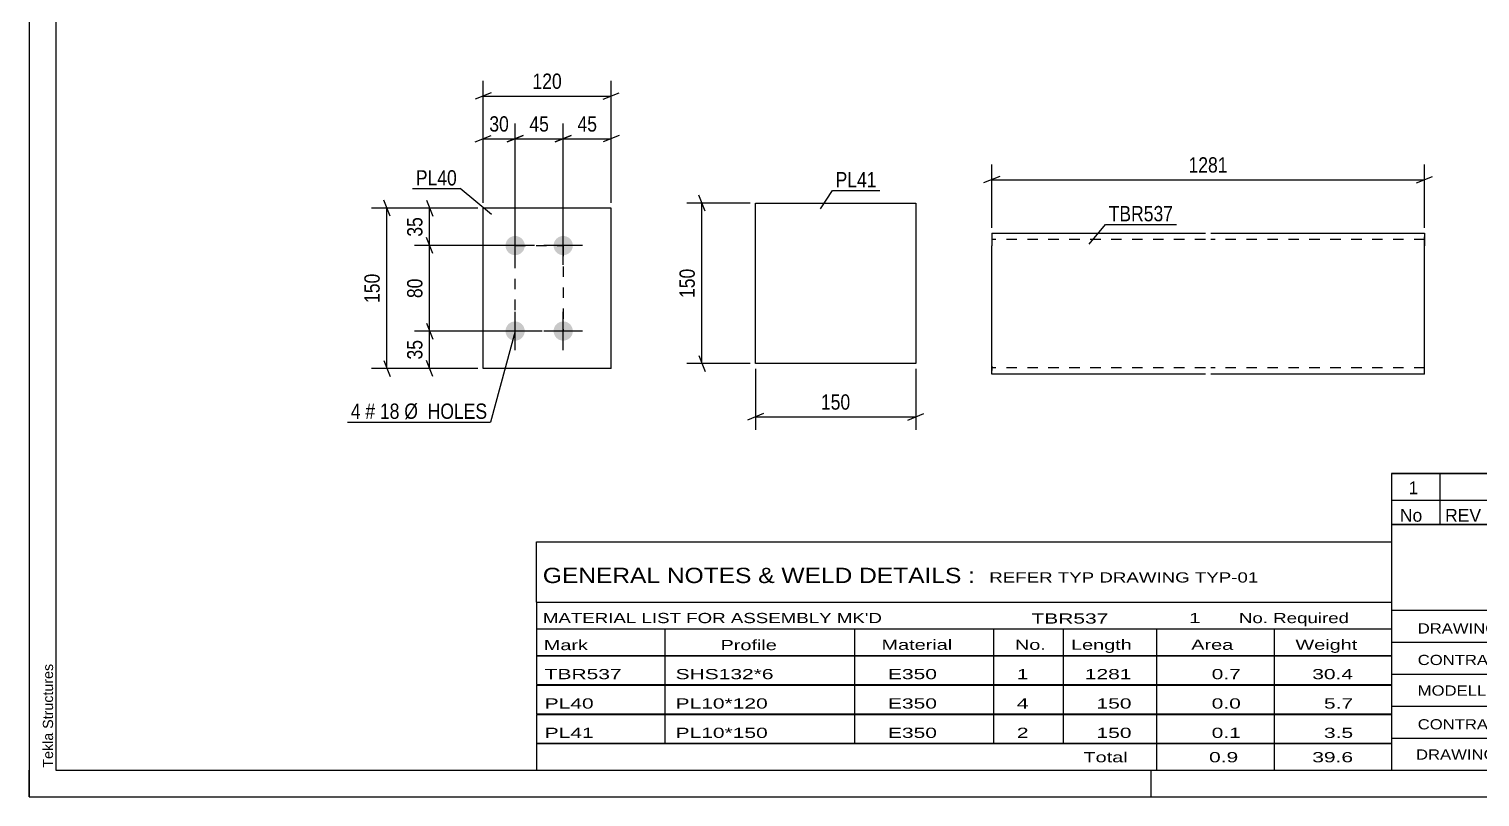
# Model space of a CAD drawing. Header units: millimetres. Extents: x 0 to 420, y 0 to 297.
# Drawn here: x 0 to 271.5, y 0 to 143.8 of the extents above; entities that cross this region are included whole.
import ezdxf

# ---------------------------------------------------------------- set-up
doc = ezdxf.new("R2010")
doc.units = ezdxf.units.MM
doc.linetypes.add('DXK_LINE_DOT2', pattern=[3.9198, 1.9599, -1.9599])
doc.styles.add('Arial', font='arial.ttf', dxfattribs={"height": 0.2})
doc.styles.add('Arial Narrow', font='ARIALN.TTF', dxfattribs={"height": 0.2})

# ---------------------------------------------------------------- blocks, each defined once
blk = doc.blocks.new('Unknown-581592428-1127')
at = {"color": 5, "linetype": 'Continuous'}
for p, q in [((0, 297), (0, 0)), ((5, 292), (5, 5)), ((0, 0), (0, 5)), ((5, 5), (415, 5)), ((210, 0), (210, 5)), ((0, 0), (420, 0))]:
    blk.add_line(p, q, dxfattribs=at)
at = {"color": 174, "linetype": 'Continuous', "style": 'Arial'}
blk.add_text('Tekla Structures', height=1.9102, rotation=90, dxfattribs=at).set_placement((4.5, 5.5))
blk = doc.blocks.new('Bolt-581592428-2103 - 2040')
at = {"linetype": 'Continuous'}
for points in [[(90.97, 101.45, -1), (90.97, 105.05, -1)], [(99.97, 101.45, -1), (99.97, 105.05, -1)], [(90.97, 85.45, -1), (90.97, 89.05, -1)], [(99.97, 85.45, -1), (99.97, 89.05, -1)]]:
    blk.add_hatch(color=1, dxfattribs=at).paths.add_polyline_path(points)
at = {"color": 1, "linetype": 'Continuous'}
for p, q in [((90.97, 99.65), (90.97, 106.85)), ((99.97, 99.65), (99.97, 106.85)), ((94.57, 103.25), (87.37, 103.25)), ((103.57, 103.25), (96.37, 103.25)), ((90.97, 83.65), (90.97, 90.85)), ((99.97, 83.65), (99.97, 90.85)), ((94.57, 87.25), (87.37, 87.25)), ((103.57, 87.25), (96.37, 87.25))]:
    blk.add_line(p, q, dxfattribs=at)
blk = doc.blocks.new('Part-581592428-2108 - 2040')
at = {"color": 2, "linetype": 'Continuous'}
for p, q in [((108.97, 110.25), (84.97, 110.25)), ((84.97, 80.25), (84.97, 110.25)), ((108.97, 80.25), (108.97, 110.25)), ((108.97, 80.25), (84.97, 80.25))]:
    blk.add_line(p, q, dxfattribs=at)
blk = doc.blocks.new('Part-581592428-2231 - 2225')
at = {"color": 2, "linetype": 'Continuous'}
for p, q in [((135.94, 111.18), (165.94, 111.18)), ((135.94, 81.18), (135.94, 111.18)), ((165.94, 111.18), (165.94, 81.18)), ((165.94, 81.18), (135.94, 81.18))]:
    blk.add_line(p, q, dxfattribs=at)
blk = doc.blocks.new('Part-581592428-2256 - 2248')
at = {"color": 2, "linetype": 'Continuous'}
for p, q in [((180.15, 105.58), (180.15, 103.18)), ((180.15, 105.58), (220.15, 105.58)), ((180.15, 80.67), (180.15, 103.18)), ((221.15, 105.58), (261.15, 105.58)), ((261.15, 105.58), (261.15, 105.4)), ((261.15, 105.4), (261.15, 103.18)), ((261.15, 79.18), (261.15, 103.18)), ((180.15, 79.37), (180.15, 80.67)), ((180.15, 79.18), (180.15, 79.37)), ((220.15, 79.18), (180.15, 79.18)), ((261.15, 79.18), (221.15, 79.18))]:
    blk.add_line(p, q, dxfattribs=at)
at = {"color": 7, "linetype": 'DXK_LINE_DOT2'}
for p, q in [((220.15, 104.38), (180.15, 104.38)), ((261.15, 104.38), (221.15, 104.38)), ((261.15, 103.18), (261.15, 104.88)), ((180.15, 80.67), (180.15, 79.89)), ((180.15, 80.38), (180.15, 80.48)), ((220.15, 80.38), (180.15, 80.38)), ((261.15, 80.38), (221.15, 80.38)), ((261.15, 80.38), (261.15, 80.48))]:
    blk.add_line(p, q, dxfattribs=at)
blk = doc.blocks.new('Rectangle-581592428-2210 - 2040')
at = {"color": 1, "linetype": 'DXK_LINE_DOT2'}
blk.add_lwpolyline([(90.97, 103.25), (99.97, 103.25), (99.97, 87.25), (90.97, 87.25), (90.97, 103.25)], close=True, dxfattribs=at)
blk = doc.blocks.new('StraightDimension-581592428-2133 - 2040')
at = {"color": 7, "linetype": 'Continuous'}
for p, q in [((90.97, 104.25), (90.97, 126.1)), ((99.97, 104.25), (99.97, 126.1)), ((89.47, 122.65), (92.47, 123.85)), ((90.97, 123.25), (99.97, 123.25)), ((101.47, 123.85), (98.47, 122.65))]:
    blk.add_line(p, q, dxfattribs=at)
at = {"color": 0}
blk.add_wipeout([(97.89, 124), (97.89, 128.2), (93.04, 128.2), (93.04, 124)], dxfattribs=at)
at = {"color": 3, "style": 'Arial Narrow'}
blk.add_text('45', height=2.863, dxfattribs=at).set_placement((93.64, 124.6))
blk = doc.blocks.new('StraightDimension-581592428-2165 - 2040')
at = {"color": 7, "linetype": 'Continuous'}
for p, q in [((89.97, 87.25), (72.12, 87.25)), ((74.37, 88.75), (75.57, 85.75)), ((74.97, 80.25), (74.97, 87.25)), ((75.57, 78.75), (74.37, 81.75)), ((83.97, 80.25), (72.12, 80.25))]:
    blk.add_line(p, q, dxfattribs=at)
at = {"color": 0}
blk.add_wipeout([(74.22, 86.18), (70.02, 86.18), (70.02, 81.32), (74.22, 81.32)], dxfattribs=at)
at = {"color": 3, "style": 'Arial Narrow'}
blk.add_text('35', height=2.863, rotation=90.0002, dxfattribs=at).set_placement((73.62, 81.92))
blk = doc.blocks.new('StraightDimension-581592428-2123 - 2040')
at = {"color": 7, "linetype": 'Continuous'}
for p, q in [((84.97, 111.25), (84.97, 126.1)), ((90.97, 104.25), (90.97, 126.1)), ((83.47, 122.65), (86.47, 123.85)), ((84.97, 123.25), (90.97, 123.25)), ((92.47, 123.85), (89.47, 122.65))]:
    blk.add_line(p, q, dxfattribs=at)
at = {"color": 0}
blk.add_wipeout([(90.39, 124), (90.39, 128.2), (85.54, 128.2), (85.54, 124)], dxfattribs=at)
at = {"color": 3, "style": 'Arial Narrow'}
blk.add_text('30', height=2.863, dxfattribs=at).set_placement((86.14, 124.6))
blk = doc.blocks.new('StraightDimension-581592428-2112 - 2040')
at = {"color": 7, "linetype": 'Continuous'}
for p, q in [((84.97, 111.25), (84.97, 134.1)), ((108.97, 111.25), (108.97, 134.1)), ((86.47, 131.85), (83.47, 130.65)), ((84.97, 131.25), (108.97, 131.25)), ((107.47, 130.65), (110.47, 131.85))]:
    blk.add_line(p, q, dxfattribs=at)
at = {"color": 0}
blk.add_wipeout([(100.31, 132), (100.31, 136.2), (93.62, 136.2), (93.62, 132)], dxfattribs=at)
at = {"color": 3, "style": 'Arial Narrow'}
blk.add_text('120', height=2.863, dxfattribs=at).set_placement((94.22, 132.6))
blk = doc.blocks.new('StraightDimension-581592428-2143 - 2040')
at = {"color": 7, "linetype": 'Continuous'}
for p, q in [((99.97, 104.25), (99.97, 126.1)), ((108.97, 111.25), (108.97, 126.1)), ((98.47, 122.65), (101.47, 123.85)), ((99.97, 123.25), (108.97, 123.25)), ((110.47, 123.85), (107.47, 122.65))]:
    blk.add_line(p, q, dxfattribs=at)
at = {"color": 0}
blk.add_wipeout([(106.89, 124), (106.89, 128.2), (102.04, 128.2), (102.04, 124)], dxfattribs=at)
at = {"color": 3, "style": 'Arial Narrow'}
blk.add_text('45', height=2.863, dxfattribs=at).set_placement((102.64, 124.6))
blk = doc.blocks.new('StraightDimension-581592428-2154 - 2040')
at = {"color": 7, "linetype": 'Continuous'}
for p, q in [((67.57, 108.75), (66.37, 111.75)), ((83.97, 110.25), (64.12, 110.25)), ((66.97, 80.25), (66.97, 110.25)), ((66.37, 81.75), (67.57, 78.75)), ((83.97, 80.25), (64.12, 80.25))]:
    blk.add_line(p, q, dxfattribs=at)
at = {"color": 0}
blk.add_wipeout([(66.22, 98.59), (62.02, 98.59), (62.02, 91.91), (66.22, 91.91)], dxfattribs=at)
at = {"color": 3, "style": 'Arial Narrow'}
blk.add_text('150', height=2.863, rotation=90.0002, dxfattribs=at).set_placement((65.62, 92.51))
blk = doc.blocks.new('StraightDimension-581592428-2181 - 2040')
at = {"color": 7, "linetype": 'Continuous'}
for p, q in [((89.97, 103.25), (72.12, 103.25)), ((75.57, 101.75), (74.37, 104.75)), ((74.97, 87.25), (74.97, 103.25)), ((89.97, 87.25), (72.12, 87.25)), ((74.37, 88.75), (75.57, 85.75))]:
    blk.add_line(p, q, dxfattribs=at)
at = {"color": 0}
blk.add_wipeout([(74.22, 97.68), (70.02, 97.68), (70.02, 92.82), (74.22, 92.82)], dxfattribs=at)
at = {"color": 3, "style": 'Arial Narrow'}
blk.add_text('80', height=2.863, rotation=90.0002, dxfattribs=at).set_placement((73.62, 93.42))
blk = doc.blocks.new('StraightDimension-581592428-2194 - 2040')
at = {"color": 7, "linetype": 'Continuous'}
for p, q in [((74.37, 111.75), (75.57, 108.75)), ((83.97, 110.25), (72.12, 110.25)), ((74.97, 103.25), (74.97, 110.25)), ((89.97, 103.25), (72.12, 103.25)), ((75.57, 101.75), (74.37, 104.75))]:
    blk.add_line(p, q, dxfattribs=at)
at = {"color": 0}
blk.add_wipeout([(74.22, 109.18), (70.02, 109.18), (70.02, 104.32), (74.22, 104.32)], dxfattribs=at)
at = {"color": 3, "style": 'Arial Narrow'}
blk.add_text('35', height=2.863, rotation=90.0002, dxfattribs=at).set_placement((73.62, 104.92))
blk = doc.blocks.new('StraightDimension-581592428-2233 - 2225')
at = {"color": 7, "linetype": 'Continuous'}
for p, q in [((126.54, 109.68), (125.34, 112.68)), ((134.94, 111.18), (123.09, 111.18)), ((125.94, 81.18), (125.94, 111.18)), ((125.34, 82.68), (126.54, 79.68)), ((134.94, 81.18), (123.09, 81.18))]:
    blk.add_line(p, q, dxfattribs=at)
at = {"color": 0}
blk.add_wipeout([(125.19, 99.52), (120.99, 99.52), (120.99, 92.84), (125.19, 92.84)], dxfattribs=at)
at = {"color": 3, "style": 'Arial Narrow'}
blk.add_text('150', height=2.863, rotation=90.0002, dxfattribs=at).set_placement((124.59, 93.44))
blk = doc.blocks.new('StraightDimension-581592428-2240 - 2225')
at = {"color": 7, "linetype": 'Continuous'}
for p, q in [((135.94, 80.18), (135.94, 68.78)), ((165.94, 80.18), (165.94, 68.78)), ((137.44, 71.78), (134.44, 70.58)), ((135.94, 71.18), (165.94, 71.18)), ((164.44, 70.58), (167.44, 71.78))]:
    blk.add_line(p, q, dxfattribs=at)
at = {"color": 0}
blk.add_wipeout([(154.28, 71.93), (154.28, 76.13), (147.6, 76.13), (147.6, 71.93)], dxfattribs=at)
at = {"color": 3, "style": 'Arial Narrow'}
blk.add_text('150', height=2.863, dxfattribs=at).set_placement((148.2, 72.53))
blk = doc.blocks.new('StraightDimension-581592428-2261 - 2248')
at = {"color": 7, "linetype": 'Continuous'}
for p, q in [((180.15, 106.58), (180.15, 118.43)), ((261.15, 106.58), (261.15, 118.43)), ((181.65, 116.18), (178.65, 114.98)), ((180.15, 115.58), (261.15, 115.58)), ((259.65, 114.98), (262.65, 116.18))]:
    blk.add_line(p, q, dxfattribs=at)
at = {"color": 0}
blk.add_wipeout([(224.9, 116.33), (224.9, 120.53), (216.39, 120.53), (216.39, 116.33)], dxfattribs=at)
at = {"color": 3, "style": 'Arial Narrow'}
blk.add_text('1281', height=2.863, dxfattribs=at).set_placement((216.99, 116.93))
blk = doc.blocks.new('Unknown-581592428-2822')
at = {"color": 7, "linetype": 'Continuous'}
for p, q in [((255, 51.05), (255, 5)), ((255, 51.05), (415, 51.05)), ((415, 51), (415, 5)), ((255, 35), (415, 35)), ((295.14, 35), (295.14, 5)), ((255, 29), (415, 29)), ((397, 5.05), (397, 29.05)), ((255, 23), (415, 23)), ((339.14, 23), (339.14, 5)), ((255, 17), (415, 17)), ((255, 11), (397, 11)), ((255, 5), (415, 5))]:
    blk.add_line(p, q, dxfattribs=at)
at = {"color": 7, "style": 'Arial Narrow'}
for s, height, width, p in [('DRAWING TITLE', 1.9089, 1.425378, (259.88, 30.61)), ('TC-BRACE', 1.909, 1.425378, (296.81, 30.59)), ('CONTRACT', 1.909, 1.425378, (259.88, 24.71)), ('TERMINAL BUILDING', 1.9089, 1.425378, (297.06, 25.07)), ('MODELLED BY', 1.9089, 1.425378, (259.88, 18.98)), ('GSK', 1.909, 1.425378, (296.88, 19.04)), ('ISSUED', 1.909, 1.425378, (339.94, 18.64)), ('17.03.2026', 1.909, 1.425378, (356.69, 18.52)), ('CONTRACT NO', 1.9089, 1.425378, (259.88, 12.66)), ('AN-C-1376', 1.909, 1.425378, (297.23, 12.78)), ('SCALE', 1.909, 1.425378, (339.94, 12.65)), ('A1', 6.204, 1.25, (401.24, 7.2)), ('DRAWING No', 1.909, 1.425378, (259.56, 7)), ('[TBR.537]', 1.909, 1.425378, (297.46, 6.99)), ('1', 3.34, 1.5, (376.91, 5.68)), ('REVISION No.', 1.9089, 1.425378, (339.94, 5.77))]:
    blk.add_text(s, height=height, dxfattribs=dict(at, width=width)).set_placement(p)
at = {"color": 7, "linetype": 'Continuous', "style": 'Arial Narrow'}
for s, height, width, p in [('PH #', 2.1, 1.42538, (402.4, 24.55)), ('101', 2.1, 1.42538, (403.41, 18.55)), ('NTS', 1.909, 1.425378, (357, 13.05))]:
    blk.add_text(s, height=height, dxfattribs=dict(at, width=width)).set_placement(p)
blk = doc.blocks.new('Unknown-581592428-2823')
at = {"color": 7, "linetype": 'Continuous'}
for p, q in [((255, 60.55), (415, 60.55)), ((415, 60.55), (255, 60.55)), ((255, 60.55), (255, 55.55)), ((264, 60.55), (264, 55.55)), ((288, 60.55), (288, 55.55)), ((385, 60.55), (385, 55.55)), ((415, 60.55), (415, 55.55)), ((255, 55.55), (415, 55.55)), ((255, 55.55), (255, 51.05)), ((255, 55.55), (415, 55.55)), ((264, 55.55), (264, 51.05)), ((288, 55.55), (288, 51.05)), ((385, 55.55), (385, 51.05)), ((415, 55.55), (415, 51.05)), ((415, 51.05), (255, 51.05))]:
    blk.add_line(p, q, dxfattribs=at)
at = {"color": 7, "linetype": 'Continuous', "style": 'Arial Narrow'}
for s, height, width, p in [('1', 2.39, 1.196471, (258.16, 56.7)), ('0', 2.39, 1.196471, (273, 56.7)), ('ISSUED FOR CONSTRUCTION', 2.3861, 1.196471, (290, 56.7)), ('17.03.2026', 2.386, 1.196471, (391, 56.7)), ('No', 2.386, 1.2, (256.54, 51.55)), ('REV MARK', 2.386, 1.2, (265, 51.55)), ('REVISION DESCRIPTION', 2.3861, 1.2, (290, 51.55)), ('REV. DATE', 2.386, 1.2, (390.28, 51.55))]:
    blk.add_text(s, height=height, dxfattribs=dict(at, width=width)).set_placement(p)
blk = doc.blocks.new('Unknown-581592428-2824')
at = {"color": 7, "linetype": 'Continuous'}
for p, q in [((95, 47.75), (255, 47.75)), ((95, 36.5), (95, 47.75)), ((255, 47.75), (255, 36.5)), ((95, 36.5), (255, 36.5)), ((95, 36.5), (95, 31.5)), ((255, 36.5), (255, 31.5)), ((95, 31.5), (255, 31.5)), ((95, 31.5), (95, 26.5)), ((119, 31.5), (119, 26.5)), ((154.5, 31.5), (154.5, 26.5)), ((180.5, 31.5), (180.5, 26.5)), ((193.5, 31.5), (193.5, 26.5)), ((211, 31.5), (211, 26.5)), ((233, 31.5), (233, 26.5)), ((255, 31.5), (255, 26.5)), ((95, 26.5), (255, 26.5)), ((95, 26.45), (95, 21.05)), ((95, 26.45), (255, 26.45)), ((119, 26.5), (119, 21)), ((154.5, 26.5), (154.5, 21)), ((180.5, 26.5), (180.5, 21)), ((193.5, 26.5), (193.5, 21)), ((211, 26.5), (211, 21)), ((233, 26.5), (233, 21)), ((255, 26.45), (255, 21.05)), ((95, 21.05), (255, 21.05)), ((95, 20.95), (95, 15.55)), ((95, 20.95), (255, 20.95)), ((119, 21), (119, 15.5)), ((154.5, 21), (154.5, 15.5)), ((180.5, 21), (180.5, 15.5)), ((193.5, 21), (193.5, 15.5)), ((211, 21), (211, 15.5)), ((233, 21), (233, 15.5)), ((255, 20.95), (255, 15.55)), ((95, 15.55), (255, 15.55)), ((95, 15.45), (95, 10.05)), ((95, 15.45), (255, 15.45)), ((119, 15.5), (119, 10)), ((154.5, 15.5), (154.5, 10)), ((180.5, 15.5), (180.5, 10)), ((193.5, 15.5), (193.5, 10)), ((211, 15.5), (211, 10)), ((233, 15.5), (233, 10)), ((255, 15.45), (255, 10.05)), ((95, 10.05), (255, 10.05)), ((95, 10), (255, 10)), ((95, 10), (95, 5)), ((211, 10), (211, 5)), ((233, 10), (233, 5)), ((255, 10), (255, 5)), ((95, 5), (255, 5))]:
    blk.add_line(p, q, dxfattribs=at)
at = {"color": 7, "style": 'Arial Narrow'}
for s, height, width, p in [('GENERAL NOTES & WELD DETAILS :', 2.8633, 1.4, (96.15, 40.06)), ('REFER TYP DRAWING TYP-01', 1.9089, 1.6, (179.7, 40.16)), ("MATERIAL LIST FOR ASSEMBLY MK'D", 1.9089, 1.6, (96.15, 32.56)), ('TBR537', 1.909, 1.794707, (187.59, 32.47)), ('1', 1.91, 1.794707, (217.08, 32.56)), ('No. Required', 1.9089, 1.6, (226.41, 32.56)), ('Mark', 1.909, 1.7, (96.34, 27.5)), ('Profile', 1.909, 1.7, (129.41, 27.5)), ('Material', 1.909, 1.7, (159.54, 27.56)), ('No.', 1.909, 1.7, (184.5, 27.56)), ('Length', 1.909, 1.7, (195, 27.56)), ('Area', 1.909, 1.7, (217.5, 27.56)), ('Weight', 1.909, 1.7, (237, 27.56))]:
    blk.add_text(s, height=height, dxfattribs=dict(at, width=width)).set_placement(p)
at = {"color": 7, "linetype": 'Continuous', "style": 'Arial Narrow'}
for s, height, width, p in [('TBR537', 1.909, 1.794707, (96.5, 22.06)), ('SHS132*6', 1.909, 1.794707, (121, 22.06)), ('E350', 1.909, 1.794707, (160.74, 22.06)), ('1', 1.91, 1.794707, (184.86, 22.06)), ('1281', 1.909, 1.794707, (197.58, 22.06)), ('0.7', 1.909, 1.794707, (221.32, 22.06)), ('30.4', 1.909, 1.794707, (240.14, 22.06)), ('PL40', 1.909, 1.794707, (96.5, 16.56)), ('PL10*120', 1.909, 1.794707, (121, 16.56)), ('E350', 1.909, 1.794707, (160.74, 16.56)), ('4', 1.91, 1.794707, (184.86, 16.56)), ('150', 1.909, 1.794707, (199.77, 16.56)), ('0.0', 1.909, 1.794707, (221.32, 16.56)), ('5.7', 1.909, 1.794707, (242.33, 16.56)), ('PL41', 1.909, 1.794707, (96.5, 11.06)), ('PL10*150', 1.909, 1.794707, (121, 11.06)), ('E350', 1.909, 1.794707, (160.74, 11.06)), ('2', 1.91, 1.794707, (184.86, 11.06)), ('150', 1.909, 1.794707, (199.77, 11.06)), ('0.1', 1.909, 1.794707, (221.32, 11.06)), ('3.5', 1.909, 1.794707, (242.33, 11.06)), ('Total', 1.909, 1.7, (197.33, 6.5)), ('0.9', 1.909, 1.794707, (220.83, 6.5)), ('39.6', 1.909, 1.794707, (240.14, 6.5))]:
    blk.add_text(s, height=height, dxfattribs=dict(at, width=width)).set_placement(p)
blk = doc.blocks.new('Mark-581592428-2099 - 2040')
at = {"color": 0}
blk.add_wipeout([(62.04, 70.81), (62.04, 73.81), (60.22, 73.81), (60.22, 70.81)], dxfattribs=at)
blk.add_wipeout([(62.04, 70.81), (62.04, 73.81), (60.22, 73.81), (60.22, 70.81)], dxfattribs=at)
blk.add_wipeout([(64.77, 70.81), (64.77, 73.81), (62.94, 73.81), (62.94, 70.81)], dxfattribs=at)
blk.add_wipeout([(64.77, 70.81), (64.77, 73.81), (62.94, 73.81), (62.94, 70.81)], dxfattribs=at)
at = {"color": 3, "style": 'Arial Narrow'}
blk.add_text('4', height=2.86, dxfattribs=at).set_placement((60.22, 70.81))
at = {"color": 0}
blk.add_wipeout([(69.33, 70.81), (69.33, 73.81), (65.67, 73.81), (65.67, 70.81)], dxfattribs=at)
blk.add_wipeout([(69.33, 70.81), (69.33, 73.81), (65.67, 73.81), (65.67, 70.81)], dxfattribs=at)
at = {"color": 3, "style": 'Arial Narrow'}
blk.add_text('#', height=2.86, dxfattribs=at).set_placement((62.94, 70.81))
at = {"color": 0}
blk.add_wipeout([(85.76, 70.81), (85.76, 73.81), (70.23, 73.81), (70.23, 70.81)], dxfattribs=at)
blk.add_wipeout([(85.76, 70.81), (85.76, 73.81), (70.23, 73.81), (70.23, 70.81)], dxfattribs=at)
at = {"color": 7, "linetype": 'Continuous'}
for p in [(90.97, 87.25), (59.62, 70.21)]:
    blk.add_line(p, (86.36, 70.21), dxfattribs=at)
at = {"color": 3, "style": 'Arial Narrow'}
for s, p in [('18', (65.67, 70.81)), ('Ø  HOLES', (70.23, 70.81))]:
    blk.add_text(s, height=2.863, dxfattribs=at).set_placement(p)
blk = doc.blocks.new('Mark-581592428-2104 - 2040')
at = {"color": 0}
blk.add_wipeout([(80.06, 114.51), (80.06, 117.51), (72.39, 117.51), (72.39, 114.51)], dxfattribs=at)
blk.add_wipeout([(80.06, 114.51), (80.06, 117.51), (72.39, 117.51), (72.39, 114.51)], dxfattribs=at)
at = {"color": 30, "linetype": 'Continuous'}
for p in [(71.79, 113.91), (86.56, 109.06)]:
    blk.add_line(p, (80.66, 113.91), dxfattribs=at)
at = {"color": 3, "style": 'Arial Narrow'}
blk.add_text('PL40', height=2.863, dxfattribs=at).set_placement((72.39, 114.51))
blk = doc.blocks.new('Mark-581592428-2227 - 2225')
at = {"color": 0}
blk.add_wipeout([(158.61, 114.16), (158.61, 117.16), (150.94, 117.16), (150.94, 114.16)], dxfattribs=at)
blk.add_wipeout([(158.61, 114.16), (158.61, 117.16), (150.94, 117.16), (150.94, 114.16)], dxfattribs=at)
at = {"color": 30, "linetype": 'Continuous'}
for p, q in [((148.1, 110.12), (150.34, 113.56)), ((150.34, 113.56), (159.21, 113.56))]:
    blk.add_line(p, q, dxfattribs=at)
at = {"color": 3, "style": 'Arial Narrow'}
blk.add_text('PL41', height=2.863, dxfattribs=at).set_placement((150.94, 114.16))
blk = doc.blocks.new('Mark-581592428-2252 - 2248')
at = {"color": 0}
blk.add_wipeout([(214.11, 107.8), (214.11, 110.8), (202.05, 110.8), (202.05, 107.8)], dxfattribs=at)
blk.add_wipeout([(214.11, 107.8), (214.11, 110.8), (202.05, 110.8), (202.05, 107.8)], dxfattribs=at)
at = {"color": 30, "linetype": 'Continuous'}
for p, q in [((198.37, 103.5), (201.45, 107.2)), ((201.45, 107.2), (214.71, 107.2))]:
    blk.add_line(p, q, dxfattribs=at)
at = {"color": 3, "style": 'Arial Narrow'}
blk.add_text('TBR537', height=2.863, dxfattribs=at).set_placement((202.05, 107.8))

msp = doc.modelspace()

# ---------------------------------------------------------------- block references
for name in ['Unknown-581592428-1127', 'Part-581592428-2108 - 2040', 'Part-581592428-2231 - 2225', 'Bolt-581592428-2103 - 2040', 'Rectangle-581592428-2210 - 2040', 'Part-581592428-2256 - 2248', 'Unknown-581592428-2823', 'Unknown-581592428-2822', 'Unknown-581592428-2824']:
    msp.add_blockref(name, (0, 0))

# ---------------------------------------------------------------- next in the draw order: block references
for name in ['StraightDimension-581592428-2133 - 2040', 'StraightDimension-581592428-2261 - 2248', 'Mark-581592428-2227 - 2225', 'StraightDimension-581592428-2233 - 2225', 'StraightDimension-581592428-2165 - 2040']:
    msp.add_blockref(name, (0, 0))

# ---------------------------------------------------------------- next in the draw order: block references
for name in ['StraightDimension-581592428-2123 - 2040', 'Mark-581592428-2252 - 2248', 'StraightDimension-581592428-2240 - 2225']:
    msp.add_blockref(name, (0, 0))

# ---------------------------------------------------------------- next in the draw order: block references
msp.add_blockref('StraightDimension-581592428-2112 - 2040', (0, 0))

# ---------------------------------------------------------------- next in the draw order: block references
for name in ['StraightDimension-581592428-2143 - 2040', 'StraightDimension-581592428-2154 - 2040']:
    msp.add_blockref(name, (0, 0))

# ---------------------------------------------------------------- next in the draw order: block references
msp.add_blockref('StraightDimension-581592428-2181 - 2040', (0, 0))

# ---------------------------------------------------------------- next in the draw order: block references
for name in ['StraightDimension-581592428-2194 - 2040', 'Mark-581592428-2099 - 2040']:
    msp.add_blockref(name, (0, 0))

# ---------------------------------------------------------------- next in the draw order: block references
msp.add_blockref('Mark-581592428-2104 - 2040', (0, 0))

doc.saveas('drawing.dxf')
